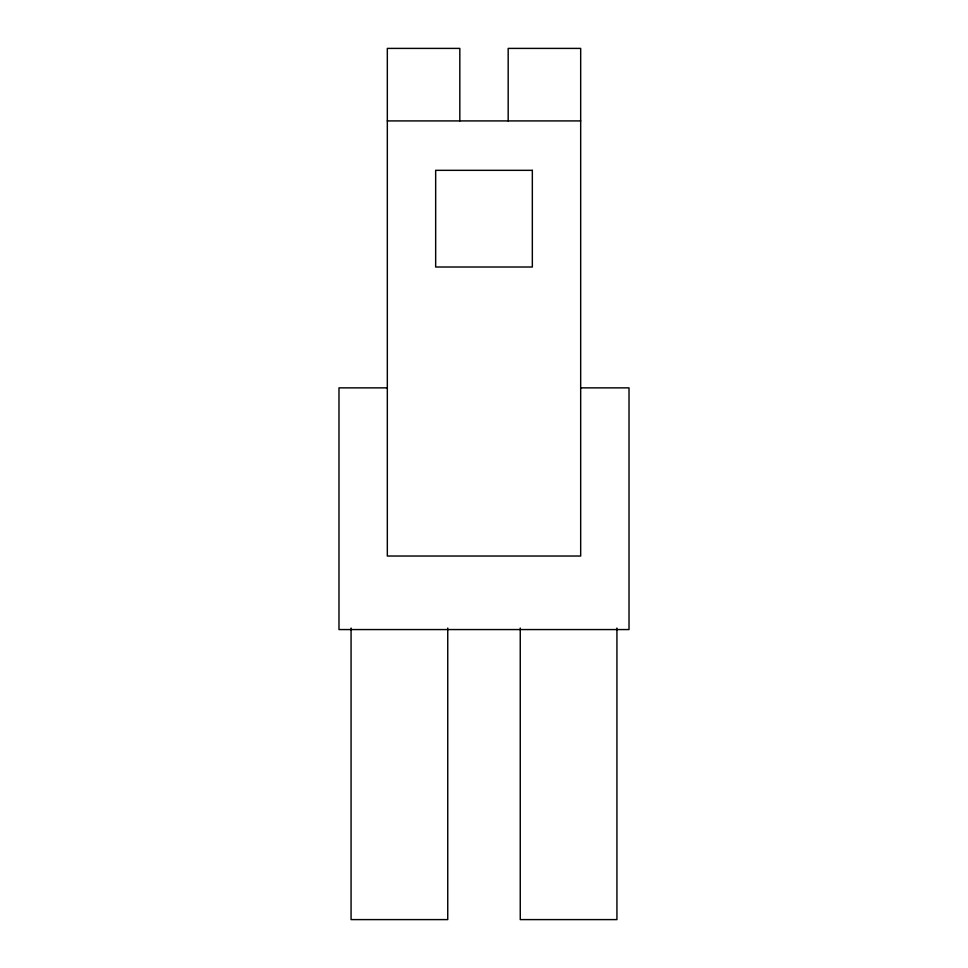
<?xml version="1.0" encoding="UTF-8"?>
<svg xmlns="http://www.w3.org/2000/svg" width="968" height="968" viewBox="0 0 968 968"><rect width="100%" height="100%" fill="white"/><g stroke="black" fill="none" stroke-linecap="round" stroke-linejoin="round"><path stroke-width="1.45" d="M387.321 120.915L580.679 120.915M387.321 387.865L338.981 387.865L338.981 629.563L629.019 629.563L629.019 387.865L580.679 387.865M616.931 628.05L616.931 919.6L520.252 919.6L520.252 628.05M508.176 120.915L508.176 48.4L580.679 48.4L580.679 556.031L387.321 556.031L387.321 48.4L459.824 48.4L459.824 120.915M447.748 628.05L447.748 919.6L351.069 919.6L351.069 628.05M532.339 170.332L435.661 170.332L435.661 267.011L532.339 267.011L532.339 170.332"/></g></svg>
